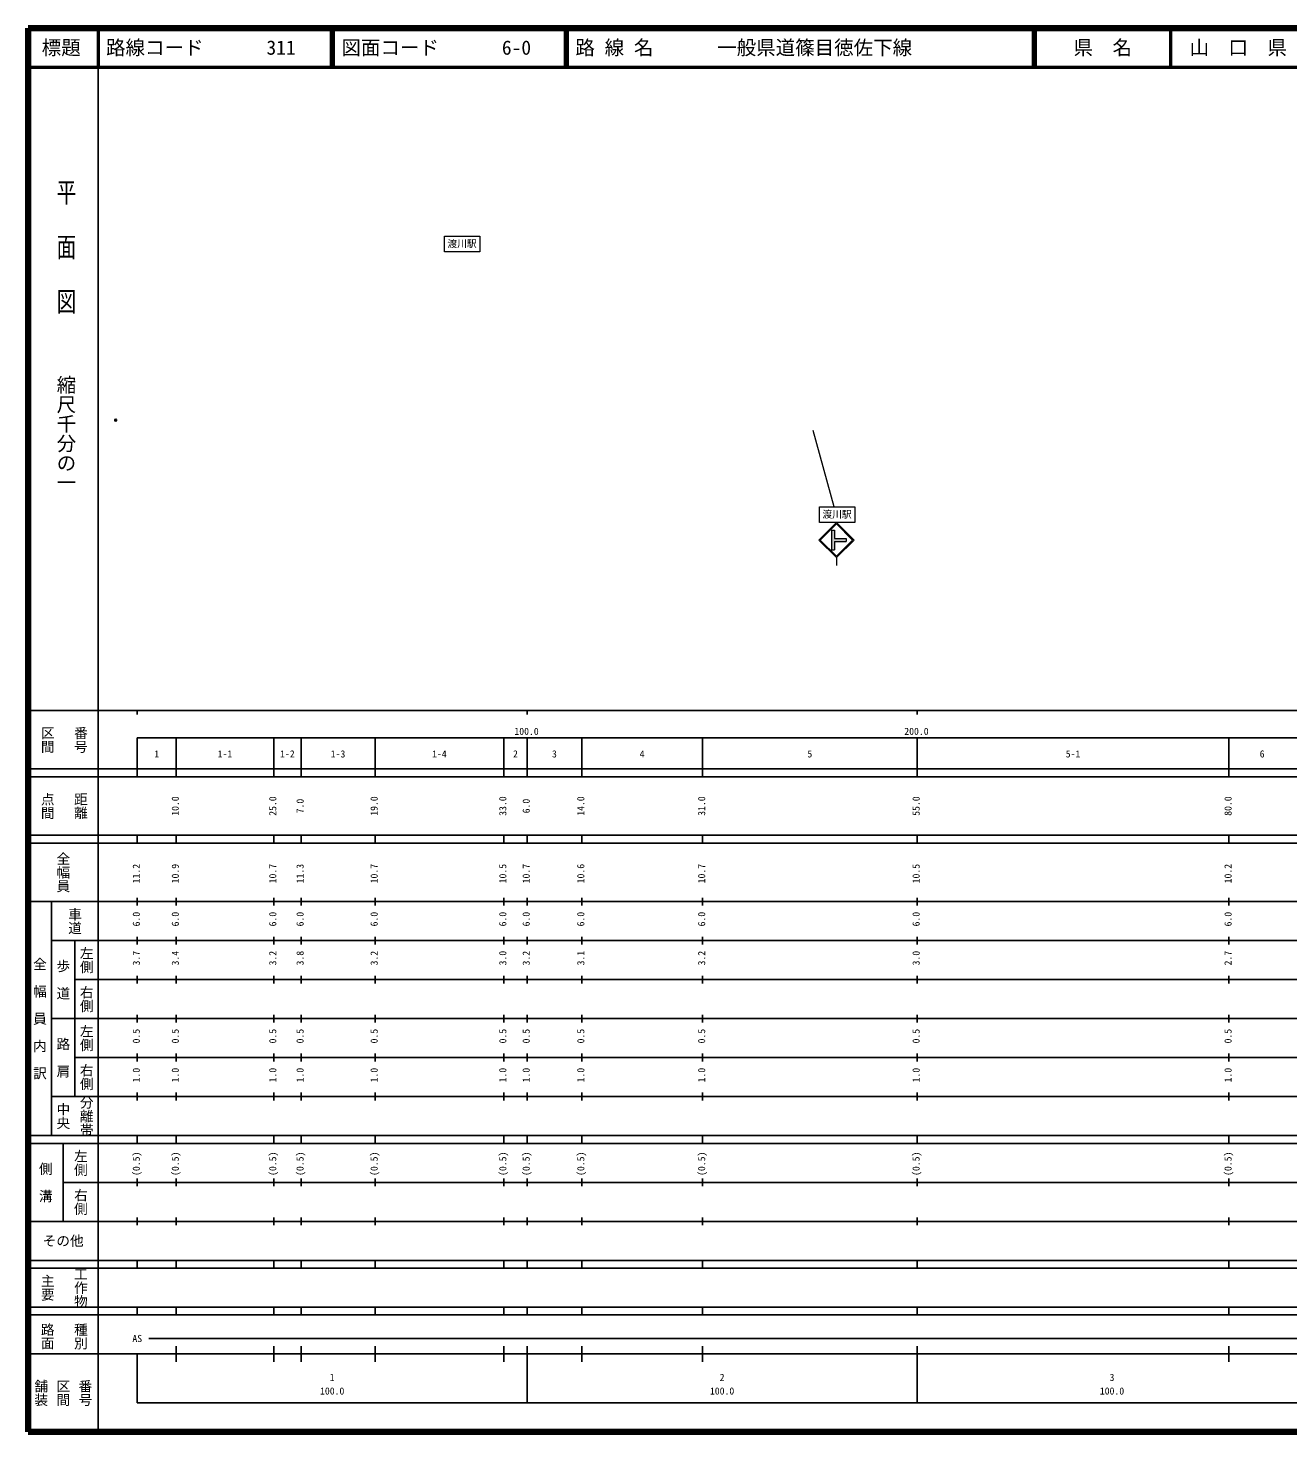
# Model space of a CAD drawing. Units: millimetres on the paper, with parts at other scales. Extents: x 40 to 680, y -528 to 380.
# Drawn here: x 40 to 363.1, y 20 to 380 of the extents above; entities that cross this region are included whole.
import ezdxf
from ezdxf.enums import TextEntityAlignment as Align

# ---------------------------------------------------------------- set-up
doc = ezdxf.new("R2010")
doc.units = ezdxf.units.MM
doc.header["$PDMODE"] = 32
doc.header["$PDSIZE"] = 0.5
doc.layers.add('M-OTRS', color=6, linetype='Continuous')
doc.layers.add('M-TTL-TXT', color=7, linetype='Continuous')
for name, color, linetype, lineweight in [('M-STR-STRC', 7, 'Continuous', 13), ('M-TTL', 2, 'Continuous', 140), ('M-TTL-BAND', 7, 'Continuous', 25), ('M-TTL-LINE', 7, 'Continuous', 50)]:
    doc.layers.add(name, color=color, linetype=linetype, lineweight=lineweight)
doc.styles.add('@ＭＳ ゴシック', font='')
doc.styles.add('ＭＳ ゴシック', font='')
doc.styles.add('ＭＳ 明朝', font='')
doc.styles.get('@ＭＳ ゴシック').set_extended_font_data('@MS Gothic')
doc.styles.get('ＭＳ ゴシック').set_extended_font_data('MS Gothic')
doc.styles.get('ＭＳ 明朝').set_extended_font_data('MS Mincho')

msp = doc.modelspace()

# ---------------------------------------------------------------- hatches: boundary and pattern name
at = {"layer": 'M-STR-STRC'}
msp.add_hatch(color=256, dxfattribs=at).paths.add_polyline_path([(246.089, 251.208), (246.839, 251.208), (246.839, 249.083), (249.839, 249.083), (249.839, 248.333), (246.839, 248.333), (246.839, 246.208), (246.089, 246.208)])
msp.add_hatch(color=256, dxfattribs=at).paths.add_polyline_path([(246.089, 251.208), (246.839, 251.208), (246.839, 249.083), (249.839, 249.083), (249.839, 248.333), (246.839, 248.333), (246.839, 246.208), (246.089, 246.208)])

# ---------------------------------------------------------------- linework, layer by layer
at = {"layer": 'M-OTRS'}
msp.add_point((62.466, 279.455), dxfattribs=at)
at = {"layer": 'M-STR-STRC'}
for p, q in [((146.837, 326.597), (155.86, 326.597)), ((146.837, 322.605), (146.837, 326.597)), ((155.86, 326.597), (155.86, 322.605)), ((155.86, 322.605), (146.837, 322.605)), ((246.732, 257.201), (241.317, 276.775)), ((243.008, 257.201), (252.031, 257.201)), ((243.008, 253.209), (243.008, 257.201)), ((252.031, 257.201), (252.031, 253.209)), ((242.84, 248.709), (247.34, 253.209)), ((242.84, 248.709), (247.34, 253.209)), ((252.031, 253.209), (243.008, 253.209)), ((243.193, 248.709), (247.34, 252.855)), ((243.193, 248.709), (247.34, 252.855)), ((251.84, 248.709), (247.34, 253.209)), ((251.84, 248.709), (247.34, 253.209)), ((251.486, 248.709), (247.34, 252.855)), ((251.486, 248.709), (247.34, 252.855)), ((242.84, 248.709), (247.34, 244.208)), ((243.193, 248.709), (247.34, 244.562)), ((246.089, 251.208), (246.089, 246.208)), ((246.089, 251.208), (246.839, 251.208)), ((246.089, 251.208), (246.089, 246.208)), ((246.089, 251.208), (246.839, 251.208)), ((246.839, 251.208), (246.839, 249.083)), ((246.839, 251.208), (246.839, 249.083)), ((246.839, 249.083), (249.839, 249.083)), ((247.34, 244.562), (251.486, 248.709)), ((247.34, 244.209), (251.84, 248.709)), ((249.839, 249.083), (249.839, 248.333)), ((246.089, 246.208), (246.839, 246.208)), ((246.839, 248.333), (249.839, 248.333)), ((246.839, 248.333), (246.839, 246.208)), ((247.34, 244.208), (247.34, 242.208))]:
    msp.add_line(p, q, dxfattribs=at)
at = {"layer": 'M-TTL'}
for p, q in [((40, 380), (40, 20)), ((680, 380), (40, 380)), ((40, 20), (680, 20))]:
    msp.add_line(p, q, dxfattribs=at)
at = {"layer": 'M-TTL-BAND'}
for p, q in [((58, 370), (58, 20)), ((40, 205), (579, 205)), ((68, 205), (68, 204)), ((168, 205), (168, 204)), ((268, 205), (268, 204)), ((68, 198), (579, 198)), ((68, 198), (68, 188)), ((78, 188), (78, 198)), ((103, 188), (103, 198)), ((110, 188), (110, 198)), ((129, 188), (129, 198)), ((162, 188), (162, 198)), ((168, 188), (168, 198)), ((182, 188), (182, 198)), ((213, 188), (213, 198)), ((268, 188), (268, 198)), ((348, 188), (348, 198)), ((40, 190), (579, 190)), ((40, 188), (579, 188)), ((40, 173), (579, 173)), ((68, 171), (68, 173)), ((78, 171), (78, 173)), ((103, 171), (103, 173)), ((110, 171), (110, 173)), ((129, 171), (129, 173)), ((162, 171), (162, 173)), ((168, 171), (168, 173)), ((182, 171), (182, 173)), ((213, 171), (213, 173)), ((268, 171), (268, 173)), ((348, 171), (348, 173)), ((40, 171), (579, 171)), ((40, 156), (579, 156)), ((46, 96), (46, 156)), ((68, 155), (68, 157)), ((78, 155), (78, 157)), ((103, 155), (103, 157)), ((110, 155), (110, 157)), ((129, 155), (129, 157)), ((162, 155), (162, 157)), ((168, 155), (168, 157)), ((182, 155), (182, 157)), ((213, 155), (213, 157)), ((268, 155), (268, 157)), ((348, 155), (348, 157)), ((46, 146), (579, 146)), ((52, 146), (52, 106)), ((68, 145), (68, 147)), ((78, 145), (78, 147)), ((103, 145), (103, 147)), ((110, 145), (110, 147)), ((129, 145), (129, 147)), ((162, 145), (162, 147)), ((168, 145), (168, 147)), ((182, 145), (182, 147)), ((213, 145), (213, 147)), ((268, 145), (268, 147)), ((348, 145), (348, 147)), ((68, 135), (68, 137)), ((78, 135), (78, 137)), ((103, 135), (103, 137)), ((110, 135), (110, 137)), ((129, 135), (129, 137)), ((162, 135), (162, 137)), ((168, 135), (168, 137)), ((182, 135), (182, 137)), ((213, 135), (213, 137)), ((268, 135), (268, 137)), ((348, 135), (348, 137)), ((52, 136), (579, 136)), ((46, 126), (579, 126)), ((68, 125), (68, 127)), ((78, 125), (78, 127)), ((103, 125), (103, 127)), ((110, 125), (110, 127)), ((129, 125), (129, 127)), ((162, 125), (162, 127)), ((168, 125), (168, 127)), ((182, 125), (182, 127)), ((213, 125), (213, 127)), ((268, 125), (268, 127)), ((348, 125), (348, 127)), ((52, 116), (579, 116)), ((68, 115), (68, 117)), ((78, 115), (78, 117)), ((103, 115), (103, 117)), ((110, 115), (110, 117)), ((129, 115), (129, 117)), ((162, 115), (162, 117)), ((168, 115), (168, 117)), ((182, 115), (182, 117)), ((213, 115), (213, 117)), ((268, 115), (268, 117)), ((348, 115), (348, 117)), ((46, 106), (579, 106)), ((68, 105), (68, 107)), ((78, 105), (78, 107)), ((103, 105), (103, 107)), ((110, 105), (110, 107)), ((129, 105), (129, 107)), ((162, 105), (162, 107)), ((168, 105), (168, 107)), ((182, 105), (182, 107)), ((213, 105), (213, 107)), ((268, 105), (268, 107)), ((348, 105), (348, 107)), ((40, 96), (579, 96)), ((40, 94), (579, 94)), ((49, 94), (49, 74)), ((68, 94), (68, 96)), ((78, 94), (78, 96)), ((103, 94), (103, 96)), ((110, 94), (110, 96)), ((129, 94), (129, 96)), ((162, 94), (162, 96)), ((168, 94), (168, 96)), ((182, 94), (182, 96)), ((213, 94), (213, 96)), ((268, 94), (268, 96)), ((348, 94), (348, 96)), ((49, 84), (579, 84)), ((68, 83), (68, 85)), ((78, 83), (78, 85)), ((103, 83), (103, 85)), ((110, 83), (110, 85)), ((129, 83), (129, 85)), ((162, 83), (162, 85)), ((168, 83), (168, 85)), ((182, 83), (182, 85)), ((213, 83), (213, 85)), ((268, 83), (268, 85)), ((348, 83), (348, 85)), ((40, 74), (579, 74)), ((68, 73), (68, 75)), ((78, 73), (78, 75)), ((103, 73), (103, 75)), ((110, 73), (110, 75)), ((129, 73), (129, 75)), ((162, 73), (162, 75)), ((168, 73), (168, 75)), ((182, 73), (182, 75)), ((213, 73), (213, 75)), ((268, 73), (268, 75)), ((348, 73), (348, 75)), ((40, 64), (579, 64)), ((40, 62), (579, 62)), ((68, 62), (68, 64)), ((78, 62), (78, 64)), ((103, 62), (103, 64)), ((110, 62), (110, 64)), ((129, 62), (129, 64)), ((162, 62), (162, 64)), ((168, 62), (168, 64)), ((182, 62), (182, 64)), ((213, 62), (213, 64)), ((268, 62), (268, 64)), ((348, 62), (348, 64)), ((40, 52), (579, 52)), ((68, 50), (68, 52)), ((78, 50), (78, 52)), ((103, 50), (103, 52)), ((110, 50), (110, 52)), ((129, 50), (129, 52)), ((162, 50), (162, 52)), ((168, 50), (168, 52)), ((182, 50), (182, 52)), ((213, 50), (213, 52)), ((268, 50), (268, 52)), ((348, 50), (348, 52)), ((40, 50), (579, 50)), ((71, 44), (565, 44)), ((40, 40), (579, 40)), ((68, 40), (68, 27.5)), ((78, 38), (78, 42)), ((103, 38), (103, 42)), ((110, 38), (110, 42)), ((129, 38), (129, 42)), ((162, 38), (162, 42)), ((168, 27.5), (168, 42)), ((182, 38), (182, 42)), ((213, 38), (213, 42)), ((268, 27.5), (268, 42)), ((348, 38), (348, 42)), ((68, 27.5), (579, 27.5))]:
    msp.add_line(p, q, dxfattribs=at)
at = {"layer": 'M-TTL-LINE'}
for p, q in [((58, 380), (58, 370)), ((117.75, 380), (117.75, 370)), ((118.25, 380), (118.25, 370)), ((177.75, 380), (177.75, 370)), ((178.25, 380), (178.25, 370)), ((297.75, 380), (297.75, 370)), ((298.25, 380), (298.25, 370)), ((333, 380), (333, 370)), ((40, 370), (680, 370))]:
    msp.add_line(p, q, dxfattribs=at)

# ---------------------------------------------------------------- texts
at = {"layer": 'M-STR-STRC', "style": 'ＭＳ 明朝'}
for p in [(147.556, 323.244), (243.727, 253.848)]:
    msp.add_text('渡川駅', height=1.833, dxfattribs=at).set_placement(p, align=Align.BOTTOM_LEFT)
at = {"layer": 'M-TTL-BAND', "style": '@ＭＳ ゴシック', "width": 1.4}
msp.add_text('平  面  図', height=3.666, rotation=270, dxfattribs=at).set_placement((49.777, 306.475), align=Align.MIDDLE_RIGHT)
at = {"layer": 'M-TTL-BAND', "style": '@ＭＳ ゴシック'}
msp.add_text('縮尺千分の一', height=3.666, rotation=270, dxfattribs=at).set_placement((49.777, 261.03), align=Align.MIDDLE_RIGHT)
for s, p in [('区間', (45, 197.5)), ('番号', (53.5, 197.5)), ('点間', (45, 180.5)), ('距離', (53.5, 180.5)), ('全幅員', (49, 163.5)), ('車道', (52, 151)), ('左側', (55, 141)), ('全\u3000幅\u3000員\u3000内\u3000訳', (43, 126)), ('歩\u3000道', (49, 136)), ('右側', (55, 131)), ('左側', (55, 121)), ('路\u3000肩', (49, 116)), ('右側', (55, 111)), ('分離帯', (55, 101)), ('中央', (49, 101)), ('左側', (53.5, 89)), ('側\u3000溝', (44.5, 84)), ('右側', (53.5, 79)), ('工作物', (53.5, 57)), ('主要', (45, 57)), ('路面', (45, 44.5)), ('種別', (53.5, 44.5)), ('舗装', (43.333, 30)), ('区間', (49, 30)), ('番号', (54.667, 30))]:
    msp.add_text(s, height=2.566, rotation=270, dxfattribs=at).set_placement(p, align=Align.MIDDLE_CENTER)
at = {"layer": 'M-TTL-BAND', "style": 'ＭＳ ゴシック'}
for s, p in [('100.0', (167.844, 198.195)), ('200.0', (267.844, 198.195)), ('1', (73, 192.405)), ('1-1', (90.5, 192.405)), ('1-2', (106.5, 192.405)), ('1-3', (119.5, 192.405)), ('1-4', (145.5, 192.405)), ('2', (165, 192.405)), ('3', (175, 192.405)), ('4', (197.5, 192.405)), ('5', (240.5, 192.405)), ('5-1', (308, 192.405)), ('6', (356.5, 192.405)), ('AS', (68, 42.5)), ('1', (118, 32.523)), ('2', (218, 32.523)), ('3', (318, 32.523)), ('100.0', (118, 29.033)), ('100.0', (218, 29.033)), ('100.0', (318, 29.033))]:
    msp.add_text(s, height=1.833, dxfattribs=at).set_placement(p, align=Align.BOTTOM_CENTER)
for s, p in [('10.0', (79.211, 180.5)), ('25.0', (104.211, 180.5)), ('7.0', (111.211, 180.5)), ('19.0', (130.211, 180.5)), ('33.0', (163.211, 180.5)), ('6.0', (169.211, 180.5)), ('14.0', (183.211, 180.5)), ('31.0', (214.211, 180.5)), ('55.0', (269.211, 180.5)), ('80.0', (349.211, 180.5)), ('11.2', (69.211, 163.174)), ('10.9', (79.211, 163.174)), ('10.7', (104.211, 163.174)), ('11.3', (111.211, 163.174)), ('10.7', (130.211, 163.174)), ('10.5', (163.211, 163.174)), ('10.7', (169.211, 163.174)), ('10.6', (183.211, 163.174)), ('10.7', (214.211, 163.174)), ('10.5', (269.211, 163.174)), ('10.2', (349.211, 163.174)), ('6.0', (69.211, 151.5)), ('6.0', (79.211, 151.5)), ('6.0', (104.211, 151.5)), ('6.0', (111.211, 151.5)), ('6.0', (130.211, 151.5)), ('6.0', (163.211, 151.5)), ('6.0', (169.211, 151.5)), ('6.0', (183.211, 151.5)), ('6.0', (214.211, 151.5)), ('6.0', (269.211, 151.5)), ('6.0', (349.211, 151.5)), ('3.7', (69.211, 141.5)), ('3.4', (79.211, 141.5)), ('3.2', (104.211, 141.5)), ('3.8', (111.211, 141.5)), ('3.2', (130.211, 141.5)), ('3.0', (163.211, 141.5)), ('3.2', (169.211, 141.5)), ('3.1', (183.211, 141.5)), ('3.2', (214.211, 141.5)), ('3.0', (269.211, 141.5)), ('2.7', (349.211, 141.5)), ('0.5', (69.211, 121.5)), ('0.5', (79.211, 121.5)), ('0.5', (104.211, 121.5)), ('0.5', (111.211, 121.5)), ('0.5', (130.211, 121.5)), ('0.5', (163.211, 121.5)), ('0.5', (169.211, 121.5)), ('0.5', (183.211, 121.5)), ('0.5', (214.211, 121.5)), ('0.5', (269.211, 121.5)), ('0.5', (349.211, 121.5)), ('1.0', (69.211, 111.5)), ('1.0', (79.211, 111.5)), ('1.0', (104.211, 111.5)), ('1.0', (111.211, 111.5)), ('1.0', (130.211, 111.5)), ('1.0', (163.211, 111.5)), ('1.0', (169.211, 111.5)), ('1.0', (183.211, 111.5)), ('1.0', (214.211, 111.5)), ('1.0', (269.211, 111.5)), ('1.0', (349.211, 111.5)), ('(0.5)', (69.211, 88.764)), ('(0.5)', (79.211, 88.764)), ('(0.5)', (104.211, 88.764)), ('(0.5)', (111.211, 88.764)), ('(0.5)', (130.211, 88.764)), ('(0.5)', (163.211, 88.764)), ('(0.5)', (169.211, 88.764)), ('(0.5)', (183.211, 88.764)), ('(0.5)', (214.211, 88.764)), ('(0.5)', (269.211, 88.764)), ('(0.5)', (349.211, 88.764))]:
    msp.add_text(s, height=1.833, rotation=90, dxfattribs=at).set_placement(p, align=Align.BOTTOM_CENTER)
msp.add_text('その他', height=2.566, dxfattribs=at).set_placement((49, 69), align=Align.MIDDLE_CENTER)
at = {"layer": 'M-TTL-TXT', "style": 'ＭＳ ゴシック'}
for s, p in [('標題', (48.5, 375)), ('県\u3000名', (315.625, 375)), ('山\u3000口\u3000県', (350.375, 375))]:
    msp.add_text(s, height=3.666, dxfattribs=at).set_placement(p, align=Align.MIDDLE_CENTER)
for s, p in [('路線コード', (60, 375)), ('311', (101.142, 375)), ('図面コード', (120.38, 375)), ('6-0', (161.521, 375)), ('路 線 名', (180.38, 375)), ('一般県道篠目徳佐下線', (216.734, 375))]:
    msp.add_text(s, height=3.666, dxfattribs=at).set_placement(p, align=Align.MIDDLE_LEFT)

doc.saveas('drawing.dxf')
